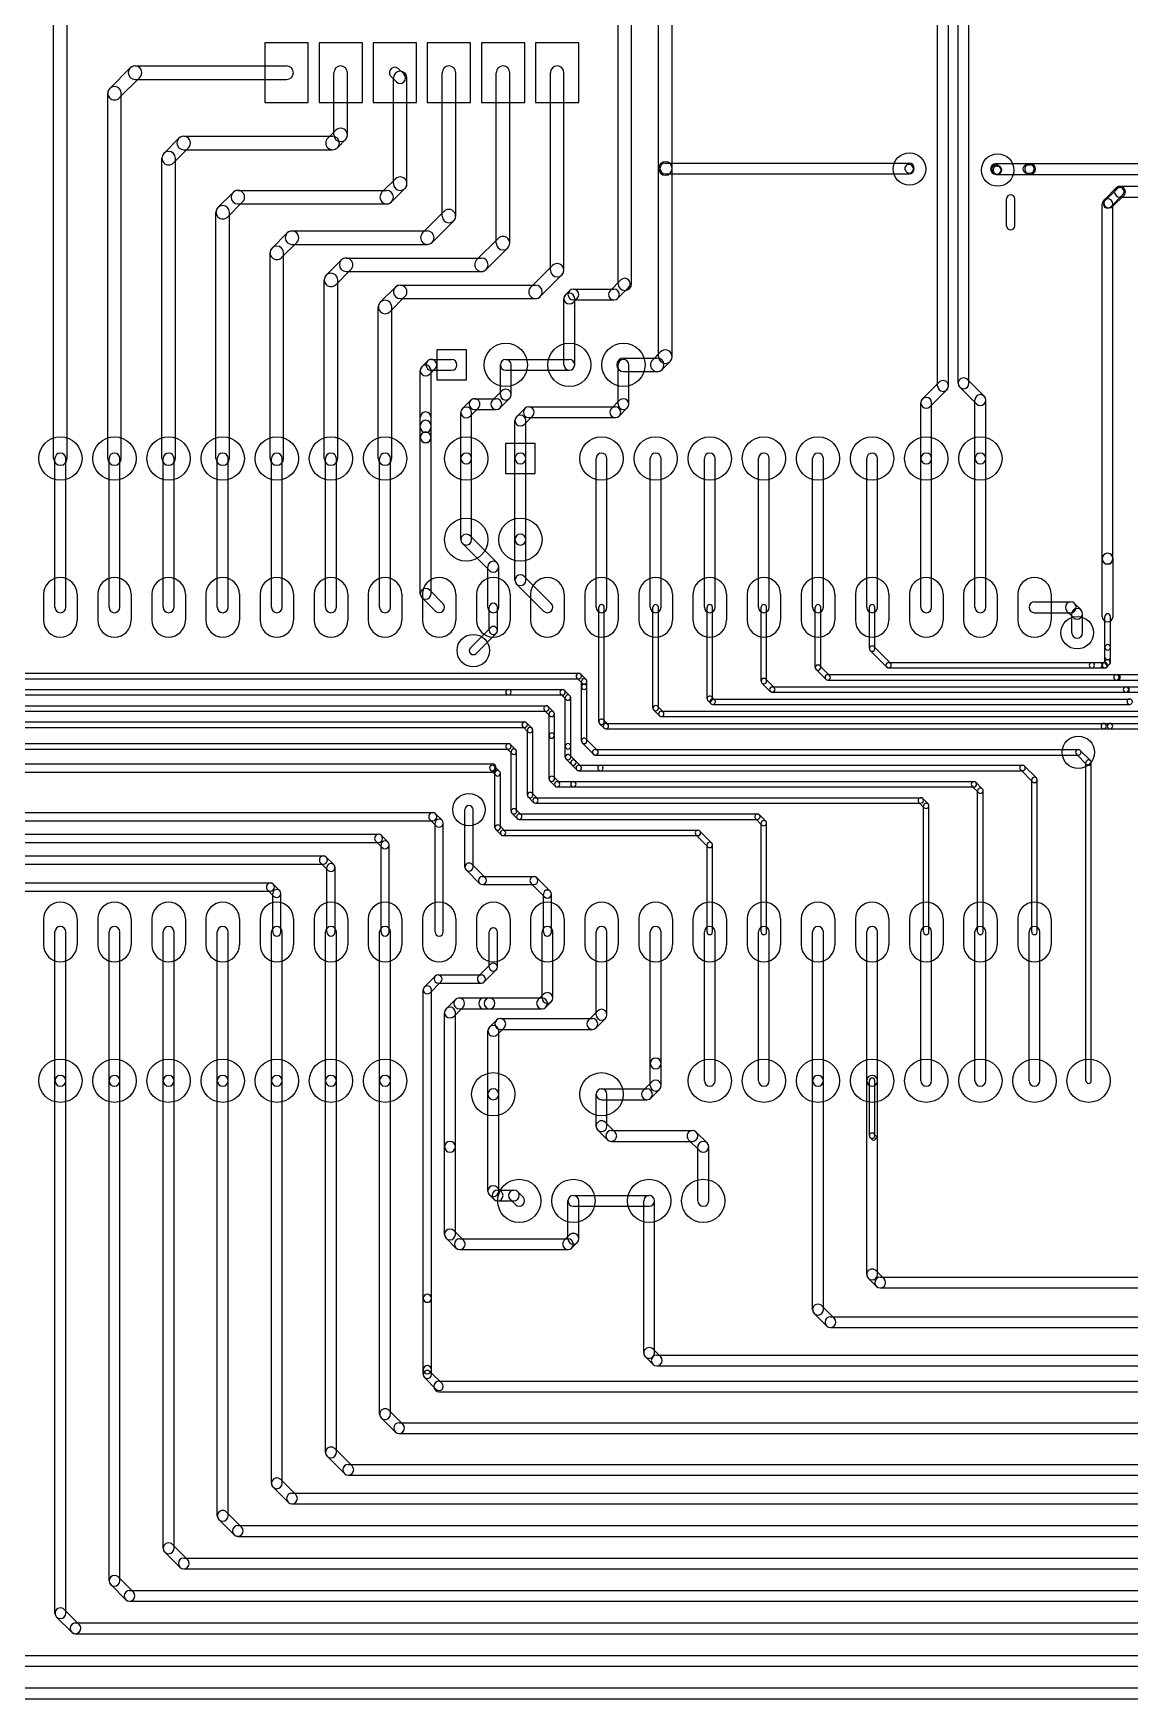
# Model space of a CAD drawing. Extents: x 6950 to 110575, y 15345 to 73470.
# Drawn here: x 58940 to 79200, y 17450 to 48228 of the extents above; entities that cross this region are included whole.
import ezdxf

# ---------------------------------------------------------------- set-up
doc = ezdxf.new("R2010")
doc.units = 0
doc.layers.add('BLACK', color=1, linetype='CONTINUOUS')

msp = doc.modelspace()

# ---------------------------------------------------------------- linework, layer by layer
at = {"layer": 'BLACK'}
for p, q in [((75650, 41710), (75650, 53630)), ((75850, 41710), (75850, 53630)), ((70495, 45730), (70495, 53400)), ((70745, 45730), (70745, 53400)), ((76030, 41760), (76030, 52950)), ((76230, 41760), (76230, 52950)), ((69745, 43600), (69745, 48750)), ((69995, 43600), (69995, 48750)), ((59315, 40370), (59315, 48530)), ((59565, 40370), (59565, 48530)), ((63220, 48050), (63220, 46950)), ((64020, 48050), (63220, 48050)), ((64020, 46950), (64020, 48050)), ((64220, 48050), (64220, 46950)), ((65020, 48050), (64220, 48050)), ((65020, 46950), (65020, 48050)), ((65220, 48050), (65220, 46950)), ((66020, 48050), (65220, 48050)), ((66020, 46950), (66020, 48050)), ((66220, 48050), (66220, 46950)), ((67020, 48050), (66220, 48050)), ((67020, 46950), (67020, 48050)), ((67220, 48050), (67220, 46950)), ((68020, 48050), (67220, 48050)), ((68020, 46950), (68020, 48050)), ((68220, 48050), (68220, 46950)), ((69020, 48050), (68220, 48050)), ((69020, 46950), (69020, 48050)), ((60352, 47209), (60731, 47588)), ((60529, 47032), (60908, 47411)), ((60820, 47625), (63620, 47625)), ((64495, 46350), (64495, 47500)), ((64745, 46350), (64745, 47500)), ((65649, 47330), (65550, 47429)), ((65595, 45450), (65595, 47400)), ((65790, 47471), (65691, 47570)), ((65845, 45450), (65845, 47400)), ((66495, 44850), (66495, 47500)), ((66745, 44850), (66745, 47500)), ((67495, 44350), (67495, 47500)), ((67745, 44350), (67745, 47500)), ((68495, 43850), (68495, 47500)), ((68745, 43850), (68745, 47500)), ((60315, 40370), (60315, 47120)), ((60565, 40370), (60565, 47120)), ((60820, 47375), (63620, 47375)), ((63220, 46950), (64020, 46950)), ((64220, 46950), (65020, 46950)), ((65220, 46950), (66020, 46950)), ((66220, 46950), (67020, 46950)), ((67220, 46950), (68020, 46950)), ((68220, 46950), (69020, 46950)), ((61352, 46009), (61631, 46288)), ((61720, 46325), (64470, 46325)), ((64382, 46288), (64532, 46438)), ((64558, 46112), (64708, 46262)), ((61315, 40370), (61315, 45920)), ((61529, 45832), (61808, 46111)), ((61565, 40370), (61565, 45920)), ((61720, 46075), (64470, 46075)), ((70495, 42250), (70495, 45730)), ((70620, 45830), (75120, 45830)), ((70620, 45630), (75120, 45630)), ((70745, 42250), (70745, 45730)), ((75077, 45667), (75067, 45677)), ((75183, 45773), (75173, 45783)), ((76677, 45667), (76697, 45647)), ((76730, 45820), (77360, 45820)), ((76730, 45620), (77360, 45620)), ((76750, 45775), (76760, 45775)), ((76750, 45625), (76760, 45625)), ((76783, 45773), (76803, 45753)), ((77300, 45795), (77360, 45795)), ((77300, 45645), (77360, 45645)), ((77360, 45820), (90230, 45820)), ((77360, 45620), (90230, 45620)), ((62352, 45009), (62631, 45288)), ((62720, 45325), (65470, 45325)), ((65382, 45289), (65631, 45538)), ((65559, 45112), (65808, 45361)), ((78737, 45123), (78967, 45353)), ((78750, 45171), (78949, 45370)), ((78843, 45017), (79073, 45247)), ((79020, 45400), (92570, 45400)), ((62529, 44832), (62808, 45111)), ((62720, 45075), (65470, 45075)), ((66132, 44539), (66531, 44938)), ((76925, 44670), (76925, 45170)), ((77075, 44670), (77075, 45170)), ((78690, 38520), (78690, 45070)), ((78890, 38520), (78890, 45070)), ((78891, 45030), (79090, 45229)), ((79020, 45200), (92570, 45200)), ((62315, 40370), (62315, 44920)), ((62565, 40370), (62565, 44920)), ((66309, 44362), (66708, 44761)), ((63352, 44259), (63631, 44538)), ((63529, 44082), (63808, 44361)), ((63720, 44575), (66220, 44575)), ((63720, 44325), (66220, 44325)), ((67531, 44438), (67132, 44039)), ((63315, 40370), (63315, 44170)), ((63565, 40370), (63565, 44170)), ((64631, 44038), (64352, 43759)), ((64720, 44075), (67220, 44075)), ((67708, 44261), (67309, 43862)), ((64808, 43861), (64529, 43582)), ((64720, 43825), (67220, 43825)), ((68132, 43539), (68531, 43938)), ((68309, 43362), (68708, 43761)), ((64315, 40370), (64315, 43670)), ((64565, 40370), (64565, 43670)), ((65352, 43259), (65631, 43538)), ((65720, 43575), (68220, 43575)), ((68849, 43471), (68774, 43396)), ((68920, 43500), (69670, 43500)), ((69799, 43670), (69600, 43471)), ((69940, 43529), (69741, 43330)), ((65315, 40370), (65315, 43170)), ((65529, 43082), (65808, 43361)), ((65565, 40370), (65565, 43170)), ((65720, 43325), (68220, 43325)), ((68745, 42101), (68745, 43325)), ((68990, 43330), (68915, 43255)), ((68920, 43300), (69670, 43300)), ((68945, 42101), (68945, 43325)), ((66119, 42066), (66224, 42171)), ((66295, 42200), (66669, 42200)), ((66395, 42375), (66395, 41825)), ((66945, 42375), (66395, 42375)), ((66945, 41825), (66945, 42375)), ((67670, 42200), (68844, 42200)), ((69845, 42225), (70469, 42225)), ((70382, 42188), (70532, 42338)), ((66090, 40951), (66090, 41995)), ((66260, 41925), (66365, 42030)), ((66290, 40951), (66290, 41995)), ((66295, 42000), (66669, 42000)), ((67570, 41550), (67570, 42100)), ((67670, 42000), (68844, 42000)), ((67770, 41550), (67770, 42100)), ((69745, 41376), (69745, 42100)), ((69845, 41975), (70469, 41975)), ((69945, 41376), (69945, 42100)), ((70558, 42012), (70708, 42162)), ((66395, 41825), (66945, 41825)), ((67424, 41447), (67598, 41621)), ((75369, 41471), (75679, 41781)), ((75511, 41329), (75821, 41639)), ((76369, 41379), (76059, 41689)), ((76511, 41521), (76201, 41831)), ((66869, 41292), (67023, 41446)), ((67011, 41150), (67165, 41304)), ((67095, 41475), (67495, 41475)), ((67095, 41275), (67495, 41275)), ((67566, 41305), (67740, 41479)), ((68023, 41296), (67869, 41142)), ((68095, 41325), (69695, 41325)), ((69774, 41446), (69624, 41296)), ((69916, 41304), (69766, 41154)), ((75340, 40370), (75340, 41400)), ((75540, 40370), (75540, 41400)), ((76340, 40370), (76340, 41450)), ((76540, 40370), (76540, 41450)), ((66090, 40950), (66090, 41130)), ((66090, 40760), (66090, 41130)), ((66090, 40951), (66090, 40975)), ((66090, 40761), (66090, 40975)), ((66290, 40950), (66290, 41130)), ((66290, 40760), (66290, 41130)), ((66290, 40951), (66290, 40975)), ((66290, 40761), (66290, 40975)), ((66840, 40370), (66840, 41220)), ((67040, 40370), (67040, 41220)), ((67840, 40370), (67840, 41070)), ((68165, 41154), (68011, 41000)), ((68040, 40370), (68040, 41070)), ((68095, 41125), (69695, 41125)), ((66090, 37870), (66090, 40760)), ((66290, 37870), (66290, 40760)), ((68215, 40645), (67665, 40645)), ((67665, 40645), (67665, 40095)), ((68215, 40095), (68215, 40645)), ((59340, 37620), (59340, 40370)), ((59540, 37620), (59540, 40370)), ((60340, 37620), (60340, 40370)), ((60540, 37620), (60540, 40370)), ((61340, 37620), (61340, 40370)), ((61540, 37620), (61540, 40370)), ((62340, 37620), (62340, 40370)), ((62540, 37620), (62540, 40370)), ((63340, 37620), (63340, 40370)), ((63540, 37620), (63540, 40370)), ((64340, 37620), (64340, 40370)), ((64540, 37620), (64540, 40370)), ((65340, 37620), (65340, 40370)), ((65540, 37620), (65540, 40370)), ((66840, 38870), (66840, 40370)), ((67040, 38870), (67040, 40370)), ((67840, 38870), (67840, 40370)), ((68040, 38870), (68040, 40370)), ((69340, 37620), (69340, 40370)), ((69540, 37620), (69540, 40370)), ((70340, 37620), (70340, 40370)), ((70540, 37620), (70540, 40370)), ((71340, 37620), (71340, 40370)), ((71540, 37620), (71540, 40370)), ((72340, 37620), (72340, 40370)), ((72540, 37620), (72540, 40370)), ((73340, 37620), (73340, 40370)), ((73540, 37620), (73540, 40370)), ((74340, 37620), (74340, 40370)), ((74540, 37620), (74540, 40370)), ((75340, 37620), (75340, 40370)), ((75540, 37620), (75540, 40370)), ((76340, 37620), (76340, 40370)), ((76540, 37620), (76540, 40370)), ((67665, 40095), (68215, 40095)), ((67369, 38300), (66870, 38799)), ((67510, 38441), (67011, 38940)), ((67840, 38120), (67840, 38870)), ((68040, 38120), (68040, 38870)), ((78692, 37450), (78692, 38518)), ((78862, 38589), (78861, 38590)), ((78892, 37450), (78892, 38518)), ((67340, 37620), (67340, 38370)), ((67540, 37620), (67540, 38370)), ((68011, 38190), (68510, 37691)), ((78721, 38448), (78720, 38449)), ((59130, 37860), (59130, 37380)), ((59750, 37860), (59750, 37380)), ((60130, 37860), (60130, 37380)), ((60750, 37860), (60750, 37380)), ((61130, 37860), (61130, 37380)), ((61750, 37860), (61750, 37380)), ((62130, 37860), (62130, 37380)), ((62750, 37860), (62750, 37380)), ((63130, 37860), (63130, 37380)), ((63750, 37860), (63750, 37380)), ((64130, 37860), (64130, 37380)), ((64750, 37860), (64750, 37380)), ((65130, 37860), (65130, 37380)), ((65750, 37860), (65750, 37380)), ((66130, 37860), (66130, 37380)), ((66261, 37940), (66510, 37691)), ((66750, 37860), (66750, 37380)), ((67130, 37860), (67130, 37380)), ((67750, 37860), (67750, 37380)), ((67870, 38049), (68369, 37550)), ((68130, 37860), (68130, 37380)), ((68750, 37860), (68750, 37380)), ((69130, 37860), (69130, 37380)), ((69750, 37860), (69750, 37380)), ((70130, 37860), (70130, 37380)), ((70750, 37860), (70750, 37380)), ((71130, 37860), (71130, 37380)), ((71750, 37860), (71750, 37380)), ((72130, 37860), (72130, 37380)), ((72750, 37860), (72750, 37380)), ((73130, 37860), (73130, 37380)), ((73750, 37860), (73750, 37380)), ((74130, 37860), (74130, 37380)), ((74750, 37860), (74750, 37380)), ((75130, 37860), (75130, 37380)), ((75750, 37860), (75750, 37380)), ((76130, 37860), (76130, 37380)), ((76750, 37860), (76750, 37380)), ((77130, 37860), (77130, 37380)), ((77750, 37860), (77750, 37380)), ((66120, 37799), (66369, 37550)), ((67365, 37190), (67365, 37620)), ((67515, 37190), (67515, 37620)), ((69390, 35506), (69390, 37620)), ((69490, 35506), (69490, 37620)), ((70390, 35756), (70390, 37620)), ((70490, 35756), (70490, 37620)), ((71390, 35930), (71390, 37620)), ((71490, 35930), (71490, 37620)), ((72390, 36256), (72390, 37620)), ((72490, 36256), (72490, 37620)), ((73390, 36506), (73390, 37620)), ((73490, 36506), (73490, 37620)), ((74390, 36856), (74390, 37620)), ((74490, 36856), (74490, 37620)), ((77440, 37720), (78110, 37720)), ((78040, 37549), (78159, 37430)), ((78181, 37690), (78300, 37571)), ((67017, 36873), (67387, 37243)), ((77440, 37520), (78110, 37520)), ((78130, 37150), (78130, 37500)), ((78330, 37150), (78330, 37500)), ((78742, 36880), (78742, 37450)), ((78842, 36880), (78842, 37450)), ((67123, 36767), (67493, 37137)), ((74405, 36820), (74709, 36516)), ((74475, 36890), (74779, 36586)), ((78756, 36637), (78705, 36586)), ((78742, 36602), (78742, 36880)), ((78742, 36700), (78742, 36880)), ((78842, 36602), (78842, 36880)), ((78842, 36700), (78842, 36880)), ((55825, 36400), (69019, 36400)), ((69056, 36385), (69155, 36286)), ((69155, 36286), (69056, 36385)), ((73584, 36290), (73405, 36469)), ((73655, 36361), (73476, 36540)), ((73620, 36375), (78954, 36375)), ((74745, 36600), (78499, 36600)), ((74745, 36500), (78499, 36500)), ((78500, 36600), (78740, 36600)), ((78500, 36600), (78642, 36600)), ((78500, 36500), (78740, 36500)), ((78500, 36500), (78642, 36500)), ((78827, 36566), (78776, 36515)), ((78954, 36375), (79670, 36375)), ((78954, 36375), (78976, 36375)), ((54220, 36100), (67720, 36100)), ((55825, 36300), (69019, 36300)), ((67720, 36100), (68720, 36100)), ((68784, 35915), (68685, 36014)), ((68855, 35986), (68756, 36085)), ((68985, 36314), (69084, 36215)), ((69084, 36215), (68985, 36314)), ((69070, 36150), (69070, 36250)), ((69070, 35150), (69070, 36150)), ((69170, 36150), (69170, 36250)), ((69170, 35150), (69170, 36150)), ((72405, 36220), (72559, 36066)), ((72475, 36290), (72629, 36136)), ((72595, 36150), (79131, 36150)), ((72595, 36050), (79131, 36050)), ((73620, 36275), (78954, 36275)), ((78954, 36275), (79670, 36275)), ((78954, 36275), (78976, 36275)), ((79131, 36150), (80615, 36150)), ((79131, 36150), (79145, 36150)), ((79131, 36050), (80615, 36050)), ((79131, 36050), (79145, 36050)), ((54020, 35800), (68420, 35800)), ((54220, 36000), (67720, 36000)), ((67720, 36000), (68720, 36000)), ((68484, 35615), (68385, 35714)), ((68555, 35686), (68456, 35785)), ((68770, 35050), (68770, 35950)), ((68870, 35050), (68870, 35950)), ((70404, 35720), (70509, 35615)), ((70475, 35791), (70580, 35686)), ((71459, 35841), (71405, 35895)), ((71529, 35911), (71475, 35965)), ((71495, 35925), (79199, 35925)), ((71495, 35825), (79199, 35825)), ((53235, 35500), (68019, 35500)), ((53235, 35400), (68019, 35400)), ((54020, 35700), (68420, 35700)), ((67985, 35414), (68084, 35315)), ((68056, 35485), (68155, 35386)), ((68470, 35250), (68470, 35650)), ((68570, 35250), (68570, 35650)), ((69484, 35390), (69405, 35469)), ((69555, 35461), (69476, 35540)), ((69520, 35475), (78720, 35475)), ((70545, 35700), (79643, 35700)), ((70545, 35600), (79643, 35600)), ((78720, 35475), (78836, 35475)), ((78836, 35475), (82982, 35475)), ((53070, 35100), (67720, 35100)), ((68070, 34150), (68070, 35350)), ((68170, 34150), (68170, 35350)), ((68470, 34450), (68470, 35250)), ((68570, 34450), (68570, 35250)), ((69294, 34905), (69085, 35114)), ((69365, 34976), (69156, 35185)), ((69520, 35375), (78720, 35375)), ((78720, 35375), (78836, 35375)), ((78836, 35375), (82982, 35375)), ((53070, 35000), (67720, 35000)), ((67784, 34915), (67685, 35014)), ((67855, 34986), (67756, 35085)), ((67770, 33850), (67770, 34950)), ((67870, 33850), (67870, 34950)), ((68770, 34850), (68770, 35050)), ((68984, 34615), (68785, 34814)), ((68785, 34814), (68884, 34715)), ((69055, 34686), (68856, 34885)), ((68856, 34885), (68955, 34786)), ((68870, 34850), (68870, 35050)), ((68956, 34785), (69055, 34686)), ((69320, 34990), (69330, 34990)), ((69320, 34990), (78250, 34990)), ((69320, 34890), (69330, 34890)), ((69320, 34890), (78250, 34890)), ((78215, 34904), (78404, 34715)), ((78286, 34975), (78475, 34786)), ((53090, 34725), (67420, 34725)), ((53090, 34575), (67420, 34575)), ((67387, 34614), (67484, 34517)), ((67420, 34700), (67422, 34700)), ((67420, 34600), (67422, 34600)), ((67458, 34685), (67555, 34588)), ((67470, 33550), (67470, 34552)), ((67570, 33550), (67570, 34552)), ((68556, 34485), (68655, 34386)), ((68885, 34714), (68984, 34615)), ((69020, 34700), (69420, 34700)), ((69020, 34600), (69420, 34600)), ((69420, 34700), (77220, 34700)), ((69420, 34600), (77220, 34600)), ((77404, 34395), (77185, 34614)), ((77475, 34466), (77256, 34685)), ((78390, 28870), (78390, 34750)), ((78490, 28870), (78490, 34750)), ((68156, 34185), (68255, 34086)), ((68485, 34414), (68584, 34315)), ((68620, 34400), (68920, 34400)), ((68620, 34300), (68920, 34300)), ((68920, 34400), (76320, 34400)), ((68920, 34300), (76320, 34300)), ((76285, 34314), (76404, 34195)), ((76356, 34385), (76475, 34266)), ((76390, 31620), (76390, 34230)), ((76490, 31620), (76490, 34230)), ((77390, 31620), (77390, 34430)), ((77490, 31620), (77490, 34430)), ((66915, 32820), (66915, 33880)), ((67065, 32820), (67065, 33880)), ((67955, 33786), (67856, 33885)), ((68085, 34114), (68184, 34015)), ((68220, 34100), (75340, 34100)), ((68220, 34000), (75340, 34000)), ((75404, 33915), (75305, 34014)), ((75475, 33986), (75376, 34085)), ((75390, 31620), (75390, 33950)), ((75490, 31620), (75490, 33950)), ((49460, 33825), (66320, 33825)), ((49460, 33675), (66320, 33675)), ((66386, 33578), (66268, 33696)), ((66365, 31620), (66365, 33630)), ((66492, 33684), (66374, 33802)), ((66515, 31620), (66515, 33630)), ((67556, 33585), (67655, 33486)), ((67884, 33715), (67785, 33814)), ((67920, 33800), (72320, 33800)), ((67920, 33700), (72320, 33700)), ((72404, 33595), (72285, 33714)), ((72475, 33666), (72356, 33785)), ((72390, 31620), (72390, 33630)), ((72490, 31620), (72490, 33630)), ((39720, 33425), (65320, 33425)), ((39720, 33275), (65320, 33275)), ((65386, 33178), (65268, 33296)), ((65492, 33284), (65374, 33402)), ((67485, 33514), (67584, 33415)), ((67620, 33500), (71220, 33500)), ((67620, 33400), (71220, 33400)), ((71185, 33414), (71404, 33195)), ((71256, 33485), (71475, 33266)), ((40300, 33025), (64300, 33025)), ((64492, 32864), (64354, 33002)), ((65365, 31620), (65365, 33230)), ((65515, 31620), (65515, 33230)), ((71390, 31620), (71390, 33230)), ((71490, 31620), (71490, 33230)), ((40300, 32875), (64300, 32875)), ((64386, 32758), (64248, 32896)), ((64365, 31620), (64365, 32810)), ((64515, 31620), (64515, 32810)), ((67186, 32518), (66938, 32766)), ((67292, 32624), (67044, 32872)), ((67240, 32645), (68190, 32645)), ((40920, 32525), (63320, 32525)), ((40920, 32375), (63320, 32375)), ((63386, 32278), (63268, 32396)), ((63365, 31620), (63365, 32330)), ((63492, 32384), (63374, 32502)), ((63515, 31620), (63515, 32330)), ((67240, 32495), (68190, 32495)), ((68386, 32268), (68138, 32516)), ((68492, 32374), (68244, 32622)), ((68365, 31620), (68365, 32320)), ((68515, 31620), (68515, 32320)), ((59130, 31860), (59130, 31380)), ((59750, 31860), (59750, 31380)), ((60130, 31860), (60130, 31380)), ((60750, 31860), (60750, 31380)), ((61130, 31860), (61130, 31380)), ((61750, 31860), (61750, 31380)), ((62130, 31860), (62130, 31380)), ((62750, 31860), (62750, 31380)), ((63130, 31860), (63130, 31380)), ((63750, 31860), (63750, 31380)), ((64130, 31860), (64130, 31380)), ((64750, 31860), (64750, 31380)), ((65130, 31860), (65130, 31380)), ((65750, 31860), (65750, 31380)), ((66130, 31860), (66130, 31380)), ((66750, 31860), (66750, 31380)), ((67130, 31860), (67130, 31380)), ((67750, 31860), (67750, 31380)), ((68130, 31860), (68130, 31380)), ((68750, 31860), (68750, 31380)), ((69130, 31860), (69130, 31380)), ((69750, 31860), (69750, 31380)), ((70130, 31860), (70130, 31380)), ((70750, 31860), (70750, 31380)), ((71130, 31860), (71130, 31380)), ((71750, 31860), (71750, 31380)), ((72130, 31860), (72130, 31380)), ((72750, 31860), (72750, 31380)), ((73130, 31860), (73130, 31380)), ((73750, 31860), (73750, 31380)), ((74130, 31860), (74130, 31380)), ((74750, 31860), (74750, 31380)), ((75130, 31860), (75130, 31380)), ((75750, 31860), (75750, 31380)), ((76130, 31860), (76130, 31380)), ((76750, 31860), (76750, 31380)), ((77130, 31860), (77130, 31380)), ((77750, 31860), (77750, 31380)), ((59340, 28870), (59340, 31620)), ((59540, 28870), (59540, 31620)), ((60340, 28870), (60340, 31620)), ((60540, 28870), (60540, 31620)), ((61340, 28870), (61340, 31620)), ((61540, 28870), (61540, 31620)), ((62340, 28870), (62340, 31620)), ((62540, 28870), (62540, 31620)), ((63340, 28870), (63340, 31620)), ((63540, 28870), (63540, 31620)), ((64340, 28870), (64340, 31620)), ((64540, 28870), (64540, 31620)), ((65340, 28870), (65340, 31620)), ((65540, 28870), (65540, 31620)), ((67365, 30970), (67365, 31620)), ((67515, 30970), (67515, 31620)), ((68340, 30400), (68340, 31620)), ((68540, 30400), (68540, 31620)), ((69340, 30090), (69340, 31620)), ((69540, 30090), (69540, 31620)), ((70340, 29190), (70340, 31620)), ((70540, 29190), (70540, 31620)), ((71340, 28870), (71340, 31620)), ((71540, 28870), (71540, 31620)), ((72340, 28870), (72340, 31620)), ((72540, 28870), (72540, 31620)), ((73340, 28870), (73340, 31620)), ((73540, 28870), (73540, 31620)), ((74340, 28870), (74340, 31620)), ((74540, 28870), (74540, 31620)), ((75340, 28870), (75340, 31620)), ((75540, 28870), (75540, 31620)), ((76340, 28870), (76340, 31620)), ((76540, 28870), (76540, 31620)), ((77340, 28870), (77340, 31620)), ((77540, 28870), (77540, 31620)), ((66367, 30803), (66167, 30603)), ((66420, 30825), (67220, 30825)), ((67387, 31023), (67167, 30803)), ((67493, 30917), (67273, 30697)), ((66145, 24850), (66145, 30550)), ((66473, 30697), (66273, 30497)), ((66295, 24850), (66295, 30550)), ((66420, 30675), (67220, 30675)), ((68369, 30470), (68270, 30371)), ((66739, 30371), (66569, 30201)), ((66881, 30229), (66711, 30059)), ((66810, 30400), (67370, 30400)), ((66810, 30200), (67370, 30200)), ((67270, 30400), (67370, 30400)), ((67270, 30200), (67370, 30200)), ((67370, 30400), (68340, 30400)), ((67370, 30200), (68340, 30200)), ((68510, 30329), (68411, 30230)), ((66540, 27650), (66540, 30130)), ((66740, 27650), (66740, 30130)), ((67499, 29990), (67370, 29861)), ((67570, 30020), (69270, 30020)), ((69369, 30161), (69199, 29991)), ((69511, 30019), (69341, 29849)), ((67340, 28620), (67340, 29790)), ((67640, 29849), (67511, 29720)), ((67540, 28620), (67540, 29790)), ((67570, 29820), (69270, 29820)), ((70340, 28780), (70340, 29190)), ((70540, 28780), (70540, 29190)), ((59340, 19030), (59340, 28870)), ((59540, 19030), (59540, 28870)), ((60340, 19630), (60340, 28870)), ((60540, 19630), (60540, 28870)), ((61340, 20230), (61340, 28870)), ((61540, 20230), (61540, 28870)), ((62340, 20830), (62340, 28870)), ((62540, 20830), (62540, 28870)), ((63340, 21430), (63340, 28870)), ((63540, 21430), (63540, 28870)), ((64340, 22000), (64340, 28870)), ((64540, 22000), (64540, 28870)), ((65340, 22710), (65340, 28870)), ((65540, 22710), (65540, 28870)), ((69440, 28720), (70280, 28720)), ((70369, 28851), (70209, 28691)), ((70511, 28709), (70351, 28549)), ((73340, 24640), (73340, 28870)), ((73540, 24640), (73540, 28870)), ((74340, 25290), (74340, 28870)), ((74390, 27856), (74390, 28870)), ((74490, 27856), (74490, 28870)), ((74540, 25290), (74540, 28870)), ((67340, 26830), (67340, 28620)), ((67540, 26830), (67540, 28620)), ((69340, 28030), (69340, 28620)), ((69440, 28520), (70280, 28520)), ((69540, 28030), (69540, 28620)), ((69691, 27921), (69511, 28101)), ((69549, 27779), (69369, 27959)), ((69620, 27950), (71120, 27950)), ((69620, 27750), (71120, 27750)), ((71249, 27580), (71050, 27779)), ((71390, 27721), (71191, 27920)), ((74434, 27790), (74405, 27819)), ((74505, 27861), (74476, 27890)), ((66540, 26030), (66540, 27650)), ((66740, 26030), (66740, 27650)), ((71220, 26650), (71220, 27650)), ((71420, 26650), (71420, 27650)), ((67511, 26900), (67590, 26821)), ((67520, 26850), (67820, 26850)), ((67891, 26820), (67990, 26721)), ((67370, 26759), (67449, 26680)), ((67520, 26650), (67820, 26650)), ((67750, 26679), (67849, 26580)), ((68820, 25950), (68820, 26650)), ((68920, 26750), (70320, 26750)), ((68920, 26550), (70320, 26550)), ((69020, 25950), (69020, 26650)), ((70220, 23840), (70220, 26650)), ((70420, 23840), (70420, 26650)), ((66569, 25959), (66749, 25779)), ((66711, 26101), (66891, 25921)), ((66820, 25950), (68820, 25950)), ((68750, 25921), (68849, 26020)), ((68891, 25780), (68990, 25879)), ((66820, 25750), (68820, 25750)), ((74661, 25211), (74511, 25361)), ((74590, 25240), (83710, 25240)), ((74519, 25069), (74369, 25219)), ((74590, 25040), (83710, 25040)), ((66145, 23530), (66145, 24850)), ((66295, 23530), (66295, 24850)), ((73740, 24481), (73511, 24710)), ((73599, 24340), (73370, 24569)), ((73670, 24510), (84530, 24510)), ((73670, 24310), (84530, 24310)), ((70389, 23630), (70250, 23769)), ((70530, 23771), (70391, 23910)), ((70460, 23800), (104110, 23800)), ((66145, 23440), (66145, 23530)), ((66493, 23273), (66273, 23493)), ((66295, 23440), (66295, 23530)), ((70460, 23600), (104110, 23600)), ((66387, 23167), (66167, 23387)), ((66440, 23320), (98980, 23320)), ((66440, 23120), (98980, 23120)), ((65770, 22521), (65511, 22780)), ((65629, 22380), (65370, 22639)), ((65700, 22550), (90780, 22550)), ((65700, 22350), (90780, 22350)), ((64689, 21609), (64369, 21929)), ((64831, 21751), (64511, 22071)), ((64760, 21780), (91620, 21780)), ((64760, 21580), (91620, 21580)), ((63649, 21080), (63370, 21359)), ((63790, 21221), (63511, 21500)), ((63720, 21250), (92520, 21250)), ((63720, 21050), (92520, 21050)), ((62649, 20480), (62370, 20759)), ((62790, 20621), (62511, 20900)), ((62720, 20650), (93520, 20650)), ((62720, 20450), (93520, 20450)), ((61649, 19880), (61370, 20159)), ((61790, 20021), (61511, 20300)), ((61720, 20050), (94520, 20050)), ((60511, 19700), (60790, 19421)), ((61720, 19850), (94520, 19850)), ((60370, 19559), (60649, 19280)), ((60720, 19450), (95520, 19450)), ((59790, 18821), (59511, 19100)), ((60720, 19250), (95520, 19250)), ((59649, 18680), (59370, 18959)), ((59720, 18850), (96320, 18850)), ((59720, 18650), (96320, 18650)), ((58520, 18250), (97120, 18250)), ((58520, 18050), (97120, 18050)), ((47520, 17650), (105734, 17650)), ((47520, 17450), (105734, 17450))]:
    msp.add_line(p, q, dxfattribs=at)
for centre, radius in [((75130, 45720), 300), ((76760, 45700), 300), ((67670, 42100), 400), ((68845, 42100), 400), ((69845, 42100), 400), ((59440, 40370), 400), ((60440, 40370), 400), ((61440, 40370), 400), ((62440, 40370), 400), ((63440, 40370), 400), ((64440, 40370), 400), ((65440, 40370), 400), ((66940, 40370), 400), ((69440, 40370), 400), ((70440, 40370), 400), ((71440, 40370), 400), ((72440, 40370), 400), ((73440, 40370), 400), ((74440, 40370), 400), ((75440, 40370), 400), ((76440, 40370), 400), ((66940, 38870), 400), ((67940, 38870), 400), ((78230, 37150), 300), ((67070, 36820), 300), ((78250, 34940), 300), ((66990, 33880), 300), ((59440, 28870), 400), ((60440, 28870), 400), ((61440, 28870), 400), ((62440, 28870), 400), ((63440, 28870), 400), ((64440, 28870), 400), ((65440, 28870), 400), ((71440, 28870), 400), ((72440, 28870), 400), ((73440, 28870), 400), ((74440, 28870), 400), ((75440, 28870), 400), ((76440, 28870), 400), ((77440, 28870), 400), ((78440, 28870), 400), ((67440, 28620), 400), ((69440, 28620), 400), ((67920, 26650), 400), ((68920, 26650), 400), ((70320, 26650), 400), ((71320, 26650), 400)]:
    msp.add_circle(centre, radius, dxfattribs=at)
for centre, radius, start, end in [((60820, 47500), 125, 90, 270), ((60820, 47500), 125, 315, 495), ((63620, 47500), 125, 270, 450), ((64620, 47500), 125, 360, 540), ((65621, 47499), 100, 405, 585), ((65720, 47400), 125, 360, 540), ((65719, 47401), 100, 225, 405), ((66620, 47500), 125, 360, 540), ((67620, 47500), 125, 360, 540), ((68620, 47500), 125, 360, 540), ((60440, 47120), 125, 360, 540), ((60440, 47120), 125, 135, 315), ((64620, 46350), 125, 315, 495), ((61720, 46200), 125, 90, 270), ((61719, 46199), 125, 315, 495), ((64470, 46200), 125, 135, 315), ((64470, 46200), 125, 270, 450), ((64620, 46350), 125, 180, 360), ((61440, 45920), 125, 360, 540), ((61441, 45921), 125, 135, 315), ((65719, 45449), 125, 315, 495), ((70620, 45730), 125, 360, 540), ((70620, 45730), 125, 180, 360), ((70620, 45730), 100, 90, 270), ((75120, 45730), 75, 405, 585), ((75130, 45720), 75, 225, 405), ((75120, 45730), 100, 270, 450), ((76730, 45720), 100, 90, 270), ((76730, 45720), 75, 45, 225), ((76750, 45700), 75, 90, 270), ((76750, 45700), 75, 225, 405), ((76760, 45700), 75, 270, 450), ((77300, 45720), 75, 90, 270), ((77360, 45720), 100, 90, 270), ((77360, 45720), 100, 270, 450), ((77360, 45720), 75, 270, 450), ((62720, 45200), 125, 90, 270), ((62719, 45199), 125, 315, 495), ((65471, 45201), 125, 135, 315), ((65470, 45200), 125, 270, 450), ((65720, 45450), 125, 180, 360), ((77000, 45170), 75, 360, 540), ((79020, 45300), 100, 90, 270), ((79020, 45300), 100, 315, 495), ((79020, 45300), 75, 315, 495), ((62440, 44920), 125, 360, 540), ((62441, 44921), 125, 135, 315), ((66619, 44849), 125, 315, 495), ((78790, 45070), 100, 360, 540), ((78790, 45070), 75, 135, 315), ((78820, 45100), 100, 135, 315), ((66620, 44850), 125, 180, 360), ((77000, 44670), 75, 180, 360), ((63720, 44450), 125, 90, 270), ((63719, 44449), 125, 315, 495), ((66221, 44451), 125, 135, 315), ((66220, 44450), 125, 270, 450), ((67620, 44350), 125, 180, 360), ((67619, 44349), 125, -45, 135), ((63440, 44170), 125, 360, 540), ((63441, 44171), 125, 135, 315), ((64720, 43950), 125, 90, 270), ((64719, 43949), 125, -45, 135), ((67221, 43951), 125, 135, 315), ((67220, 43950), 125, 270, 450), ((64440, 43670), 125, 360, 540), ((64441, 43671), 125, 135, 315), ((68620, 43850), 125, 180, 360), ((68619, 43849), 125, 315, 495), ((65720, 43450), 125, 90, 270), ((65719, 43449), 125, 315, 495), ((68221, 43451), 125, 135, 315), ((68220, 43450), 125, 270, 450), ((68845, 43325), 100, 360, 540), ((68845, 43326), 100, 135, 315), ((68920, 43400), 100, 90, 270), ((68919, 43400), 100, -45, 135), ((69670, 43400), 100, 135, 315), ((69670, 43400), 100, 270, 450), ((69870, 43600), 125, 180, 360), ((69870, 43600), 100, -45, 135), ((65440, 43170), 125, 360, 540), ((65441, 43171), 125, 135, 315), ((66295, 42100), 100, 90, 270), ((66294, 42100), 100, 315, 495), ((66669, 42100), 100, 270, 450), ((67670, 42100), 100, 90, 270), ((67670, 42100), 100, 360, 540), ((68844, 42100), 100, 270, 450), ((69845, 42100), 125, 90, 270), ((69845, 42100), 100, 360, 540), ((70470, 42100), 125, 135, 315), ((70469, 42100), 125, 270, 450), ((70620, 42250), 125, 180, 360), ((70620, 42250), 125, 315, 495), ((66190, 41995), 100, 360, 540), ((66190, 41996), 100, 135, 315), ((68845, 42101), 100, 180, 360), ((76130, 41760), 100, 405, 585), ((67670, 41550), 100, 180, 360), ((67669, 41550), 100, 315, 495), ((75750, 41710), 100, 180, 360), ((75750, 41710), 100, 315, 495), ((76130, 41760), 100, 180, 360), ((76440, 41450), 100, 360, 540), ((66940, 41220), 100, 360, 540), ((66940, 41221), 100, 135, 315), ((67095, 41375), 100, 90, 270), ((67094, 41375), 100, 315, 495), ((67495, 41376), 100, 135, 315), ((67495, 41375), 100, 270, 450), ((68095, 41225), 100, 90, 270), ((68094, 41225), 100, -45, 135), ((69695, 41225), 100, 135, 315), ((69695, 41225), 100, 270, 450), ((69845, 41376), 100, 180, 360), ((69845, 41375), 100, -45, 135), ((75440, 41400), 100, 360, 540), ((75440, 41400), 100, 135, 315), ((76440, 41450), 100, 225, 405), ((66190, 41130), 100, 360, 540), ((66190, 41130), 100, 360, 540), ((66190, 40975), 100, 360, 540), ((66190, 40975), 100, 360, 540), ((66190, 40951), 100, 180, 360), ((66190, 40951), 100, 180, 360), ((66190, 40950), 100, 180, 360), ((67940, 41070), 100, 360, 540), ((67940, 41071), 100, 135, 315), ((66190, 40760), 100, 360, 540), ((66190, 40761), 100, 180, 360), ((66190, 40760), 100, 180, 360), ((59440, 40370), 125, 180, 360), ((59440, 40370), 100, 360, 540), ((60440, 40370), 125, 180, 360), ((60440, 40370), 100, 360, 540), ((61440, 40370), 125, 180, 360), ((61440, 40370), 100, 360, 540), ((62440, 40370), 125, 180, 360), ((62440, 40370), 100, 360, 540), ((63440, 40370), 125, 180, 360), ((63440, 40370), 100, 360, 540), ((64440, 40370), 125, 180, 360), ((64440, 40370), 100, 360, 540), ((65440, 40370), 125, 180, 360), ((65440, 40370), 100, 360, 540), ((66940, 40370), 100, 360, 540), ((66940, 40370), 100, 180, 360), ((67940, 40370), 100, 360, 540), ((67940, 40370), 100, 180, 360), ((69440, 40370), 100, 360, 540), ((70440, 40370), 100, 360, 540), ((71440, 40370), 100, 360, 540), ((72440, 40370), 100, 360, 540), ((73440, 40370), 100, 360, 540), ((74440, 40370), 100, 360, 540), ((75440, 40370), 100, 360, 540), ((75440, 40370), 100, 180, 360), ((76440, 40370), 100, 360, 540), ((76440, 40370), 100, 180, 360), ((66940, 38870), 100, 405, 585), ((66940, 38870), 100, 180, 360), ((67940, 38870), 100, 360, 540), ((67940, 38870), 100, 180, 360), ((78790, 38520), 100, 405, 585), ((78790, 38520), 100, 180, 360), ((78792, 38518), 100, 360, 540), ((78792, 38518), 100, 225, 405), ((59440, 37860), 310, 0, 180), ((60440, 37860), 310, 0, 180), ((61440, 37860), 310, 0, 180), ((62440, 37860), 310, 0, 180), ((63440, 37860), 310, 0, 180), ((64440, 37860), 310, 0, 180), ((65440, 37860), 310, 0, 180), ((66440, 37860), 310, 0, 180), ((67440, 37860), 310, 0, 180), ((67440, 38370), 100, 360, 540), ((67440, 38370), 100, 225, 405), ((67940, 38120), 100, 45, 225), ((68440, 37860), 310, 0, 180), ((69440, 37860), 310, 0, 180), ((70440, 37860), 310, 0, 180), ((71440, 37860), 310, 0, 180), ((72440, 37860), 310, 0, 180), ((73440, 37860), 310, 0, 180), ((74440, 37860), 310, 0, 180), ((75440, 37860), 310, 0, 180), ((76440, 37860), 310, 0, 180), ((77440, 37860), 310, 0, 180), ((66190, 37870), 100, 180, 360), ((66191, 37869), 100, 45, 225), ((67940, 38120), 100, 180, 360), ((59440, 37620), 100, 180, 360), ((60440, 37620), 100, 180, 360), ((61440, 37620), 100, 180, 360), ((62440, 37620), 100, 180, 360), ((63440, 37620), 100, 180, 360), ((64440, 37620), 100, 180, 360), ((65440, 37620), 100, 180, 360), ((66439, 37621), 100, 225, 405), ((67440, 37620), 100, 180, 360), ((67440, 37620), 75, 360, 540), ((68440, 37620), 100, 225, 405), ((69440, 37620), 100, 180, 360), ((69440, 37620), 50, 360, 540), ((70440, 37620), 100, 180, 360), ((70440, 37620), 50, 360, 540), ((71440, 37620), 100, 180, 360), ((71440, 37620), 50, 360, 540), ((72440, 37620), 100, 180, 360), ((72440, 37620), 50, 360, 540), ((73440, 37620), 100, 180, 360), ((73440, 37620), 50, 360, 540), ((74440, 37620), 100, 180, 360), ((74440, 37620), 50, 360, 540), ((75440, 37620), 100, 180, 360), ((76440, 37620), 100, 180, 360), ((77440, 37620), 100, 90, 270), ((78111, 37619), 100, 45, 225), ((78110, 37620), 100, 270, 450), ((78230, 37500), 100, 360, 540), ((78229, 37501), 100, 225, 405), ((59440, 37380), 310, 180, 360), ((60440, 37380), 310, 180, 360), ((61440, 37380), 310, 180, 360), ((62440, 37380), 310, 180, 360), ((63440, 37380), 310, 180, 360), ((64440, 37380), 310, 180, 360), ((65440, 37380), 310, 180, 360), ((66440, 37380), 310, 180, 360), ((67440, 37380), 310, 180, 360), ((67440, 37190), 75, 315, 495), ((68440, 37380), 310, 180, 360), ((69440, 37380), 310, 180, 360), ((70440, 37380), 310, 180, 360), ((71440, 37380), 310, 180, 360), ((72440, 37380), 310, 180, 360), ((73440, 37380), 310, 180, 360), ((74440, 37380), 310, 180, 360), ((75440, 37380), 310, 180, 360), ((76440, 37380), 310, 180, 360), ((77440, 37380), 310, 180, 360), ((78792, 37450), 100, 180, 360), ((78792, 37450), 50, 360, 540), ((67440, 37190), 75, 180, 360), ((78230, 37150), 100, 180, 360), ((67070, 36820), 75, 135, 315), ((74440, 36855), 50, 45, 225), ((74440, 36856), 50, 180, 360), ((78792, 36880), 50, 360, 540), ((78792, 36880), 50, 360, 540), ((78792, 36880), 50, 180, 360), ((78792, 36700), 50, 180, 360), ((78791, 36601), 50, -45, 135), ((69021, 36349), 50, 45, 225), ((69021, 36349), 50, 405, 585), ((69019, 36350), 50, 270, 450), ((73440, 36505), 50, 405, 585), ((73440, 36506), 50, 180, 360), ((73620, 36325), 50, 90, 270), ((73620, 36325), 50, 225, 405), ((74745, 36550), 50, 90, 270), ((74744, 36551), 50, 225, 405), ((78500, 36550), 50, 90, 270), ((78500, 36550), 50, 90, 270), ((78499, 36550), 50, 270, 450), ((78642, 36550), 50, 270, 450), ((78741, 36551), 50, 135, 315), ((78740, 36550), 50, 270, 450), ((78792, 36602), 50, 180, 360), ((78954, 36325), 50, 90, 270), ((78954, 36325), 50, 90, 270), ((78954, 36325), 50, 270, 450), ((78976, 36325), 50, 270, 450), ((67720, 36050), 50, 90, 270), ((67720, 36050), 50, 270, 450), ((68721, 36049), 50, 405, 585), ((68720, 36050), 50, 270, 450), ((69120, 36250), 50, 360, 540), ((69120, 36150), 50, 360, 540), ((69120, 36150), 50, 180, 360), ((69119, 36251), 50, 225, 405), ((69119, 36251), 50, 225, 405), ((72440, 36255), 50, 45, 225), ((72440, 36256), 50, 180, 360), ((72595, 36100), 50, 90, 270), ((72594, 36101), 50, 225, 405), ((79131, 36100), 50, 90, 270), ((79131, 36100), 50, 90, 270), ((79131, 36100), 50, 270, 450), ((79145, 36100), 50, 270, 450), ((68421, 35749), 50, 405, 585), ((68420, 35750), 50, 270, 450), ((68820, 35950), 50, 360, 540), ((68819, 35951), 50, 225, 405), ((70440, 35755), 50, 45, 225), ((70440, 35756), 50, 180, 360), ((71440, 35930), 50, 405, 585), ((71440, 35930), 50, 180, 360), ((71495, 35875), 50, 90, 270), ((71494, 35876), 50, 225, 405), ((79200, 35875), 50, 90, 270), ((79200, 35875), 50, 90, 270), ((79199, 35875), 50, 270, 450), ((68021, 35449), 50, 45, 225), ((68019, 35450), 50, 270, 450), ((68120, 35350), 50, 360, 540), ((68520, 35650), 50, 360, 540), ((68519, 35651), 50, 225, 405), ((69440, 35505), 50, 405, 585), ((69440, 35506), 50, 180, 360), ((69520, 35425), 50, 90, 270), ((69520, 35425), 50, 225, 405), ((70545, 35650), 50, 90, 270), ((70544, 35651), 50, 225, 405), ((78720, 35425), 50, 90, 270), ((78720, 35425), 50, 270, 450), ((78836, 35425), 50, 90, 270), ((78836, 35425), 50, 270, 450), ((67721, 35049), 50, 405, 585), ((67720, 35050), 50, 270, 450), ((68119, 35351), 50, 225, 405), ((68520, 35250), 50, 360, 540), ((68520, 35250), 50, 180, 360), ((68820, 35050), 50, 360, 540), ((69120, 35150), 50, 405, 585), ((69120, 35150), 50, 180, 360), ((67820, 34950), 50, 360, 540), ((67819, 34951), 50, 225, 405), ((68820, 35050), 50, 180, 360), ((68820, 34850), 50, 405, 585), ((68820, 34850), 50, 180, 360), ((68821, 34849), 50, 45, 225), ((68921, 34749), 50, 45, 225), ((68919, 34751), 50, 225, 405), ((69320, 34940), 50, 90, 270), ((69320, 34940), 50, 90, 270), ((69330, 34940), 50, 225, 405), ((69330, 34940), 50, 270, 450), ((78250, 34940), 50, 45, 225), ((78250, 34940), 50, 270, 450), ((78440, 34750), 50, 360, 540), ((78440, 34750), 50, 225, 405), ((67420, 34650), 50, 90, 270), ((67422, 34650), 50, 45, 225), ((67420, 34650), 75, 270, 450), ((67422, 34650), 50, 270, 450), ((67520, 34552), 50, 360, 540), ((67520, 34552), 50, 225, 405), ((68521, 34449), 50, 45, 225), ((69020, 34650), 50, 90, 270), ((69019, 34651), 50, 225, 405), ((69020, 34650), 50, 225, 405), ((69420, 34650), 50, 90, 270), ((69420, 34650), 50, 270, 450), ((77220, 34650), 50, 405, 585), ((77220, 34650), 50, 270, 450), ((77440, 34430), 50, 360, 540), ((68121, 34149), 50, 45, 225), ((68520, 34450), 50, 180, 360), ((68620, 34350), 50, 90, 270), ((68619, 34351), 50, 225, 405), ((68920, 34350), 50, 90, 270), ((68920, 34350), 50, 270, 450), ((76321, 34349), 50, 45, 225), ((76320, 34350), 50, 270, 450), ((76440, 34230), 50, 360, 540), ((76439, 34231), 50, 225, 405), ((77440, 34430), 50, 225, 405), ((66990, 33880), 75, 360, 540), ((67821, 33849), 50, 405, 585), ((68120, 34150), 50, 180, 360), ((68220, 34050), 50, 90, 270), ((68219, 34051), 50, 225, 405), ((75341, 34049), 50, 405, 585), ((75340, 34050), 50, 270, 450), ((75440, 33950), 50, 360, 540), ((75439, 33951), 50, 225, 405), ((66321, 33749), 75, 405, 585), ((66320, 33750), 75, 270, 450), ((66440, 33630), 75, 360, 540), ((66439, 33631), 75, 225, 405), ((67520, 33550), 50, 180, 360), ((67521, 33549), 50, 45, 225), ((67820, 33850), 50, 180, 360), ((67920, 33750), 50, 90, 270), ((67919, 33751), 50, 225, 405), ((72321, 33749), 50, 405, 585), ((72320, 33750), 50, 270, 450), ((72440, 33630), 50, 360, 540), ((72439, 33631), 50, 225, 405), ((65321, 33349), 75, 405, 585), ((65320, 33350), 75, 270, 450), ((65440, 33230), 75, 360, 540), ((65439, 33231), 75, 225, 405), ((67620, 33450), 50, 90, 270), ((67619, 33451), 50, 225, 405), ((71220, 33450), 50, 45, 225), ((71220, 33450), 50, 270, 450), ((71440, 33230), 50, 360, 540), ((71440, 33230), 50, 225, 405), ((64301, 32949), 75, 405, 585), ((64300, 32950), 75, 270, 450), ((64440, 32810), 75, 360, 540), ((64439, 32811), 75, 225, 405), ((66990, 32820), 75, 180, 360), ((66991, 32819), 75, 405, 585), ((67240, 32570), 75, 90, 270), ((68191, 32569), 75, 405, 585), ((68190, 32570), 75, 270, 450), ((63321, 32449), 75, 405, 585), ((63320, 32450), 75, 270, 450), ((63440, 32330), 75, 360, 540), ((63439, 32331), 75, 225, 405), ((67239, 32571), 75, 225, 405), ((68440, 32320), 75, 360, 540), ((68439, 32321), 75, 225, 405), ((59440, 31860), 310, 0, 180), ((60440, 31860), 310, 0, 180), ((61440, 31860), 310, 0, 180), ((62440, 31860), 310, 0, 180), ((63440, 31860), 310, 0, 180), ((64440, 31860), 310, 0, 180), ((65440, 31860), 310, 0, 180), ((66440, 31860), 310, 0, 180), ((67440, 31860), 310, 0, 180), ((68440, 31860), 310, 0, 180), ((69440, 31860), 310, 0, 180), ((70440, 31860), 310, 0, 180), ((71440, 31860), 310, 0, 180), ((72440, 31860), 310, 0, 180), ((73440, 31860), 310, 0, 180), ((74440, 31860), 310, 0, 180), ((75440, 31860), 310, 0, 180), ((76440, 31860), 310, 0, 180), ((77440, 31860), 310, 0, 180), ((59440, 31620), 100, 360, 540), ((60440, 31620), 100, 360, 540), ((61440, 31620), 100, 360, 540), ((62440, 31620), 100, 360, 540), ((63440, 31620), 100, 360, 540), ((64440, 31620), 100, 360, 540), ((65440, 31620), 100, 360, 540), ((68440, 31620), 100, 360, 540), ((69440, 31620), 100, 360, 540), ((70440, 31620), 100, 360, 540), ((71440, 31620), 100, 360, 540), ((72440, 31620), 100, 360, 540), ((73440, 31620), 100, 360, 540), ((74440, 31620), 100, 360, 540), ((75440, 31620), 100, 360, 540), ((76440, 31620), 100, 360, 540), ((77440, 31620), 100, 360, 540), ((63440, 31620), 75, 180, 360), ((64440, 31620), 75, 180, 360), ((65440, 31620), 75, 180, 360), ((66440, 31620), 75, 180, 360), ((67440, 31620), 75, 360, 540), ((68440, 31620), 75, 180, 360), ((71440, 31620), 50, 180, 360), ((72440, 31620), 50, 180, 360), ((75440, 31620), 50, 180, 360), ((76440, 31620), 50, 180, 360), ((77440, 31620), 50, 180, 360), ((59440, 31380), 310, 180, 360), ((60440, 31380), 310, 180, 360), ((61440, 31380), 310, 180, 360), ((62440, 31380), 310, 180, 360), ((63440, 31380), 310, 180, 360), ((64440, 31380), 310, 180, 360), ((65440, 31380), 310, 180, 360), ((66440, 31380), 310, 180, 360), ((67440, 31380), 310, 180, 360), ((68440, 31380), 310, 180, 360), ((69440, 31380), 310, 180, 360), ((70440, 31380), 310, 180, 360), ((71440, 31380), 310, 180, 360), ((72440, 31380), 310, 180, 360), ((73440, 31380), 310, 180, 360), ((74440, 31380), 310, 180, 360), ((75440, 31380), 310, 180, 360), ((76440, 31380), 310, 180, 360), ((77440, 31380), 310, 180, 360), ((66420, 30750), 75, 90, 270), ((66420, 30750), 75, -45, 135), ((67220, 30750), 75, 135, 315), ((67220, 30750), 75, 270, 450), ((67440, 30970), 75, 180, 360), ((67440, 30970), 75, -45, 135), ((66220, 30550), 75, 360, 540), ((66220, 30550), 75, 135, 315), ((68439, 30399), 100, -45, 135), ((66640, 30130), 100, 360, 540), ((66640, 30130), 100, 135, 315), ((66810, 30300), 100, 90, 270), ((66810, 30300), 100, -45, 135), ((67270, 30300), 100, 90, 270), ((67370, 30300), 100, 90, 270), ((67370, 30300), 100, 270, 450), ((67370, 30300), 100, 270, 450), ((68341, 30301), 100, 135, 315), ((68440, 30400), 100, 180, 360), ((68340, 30300), 100, 270, 450), ((69440, 30090), 100, -45, 135), ((67440, 29790), 100, 360, 540), ((67441, 29791), 100, 135, 315), ((67570, 29920), 100, 90, 270), ((67569, 29919), 100, -45, 135), ((69270, 29920), 100, 135, 315), ((69270, 29920), 100, 270, 450), ((69440, 30090), 100, 180, 360), ((70440, 29190), 100, 360, 540), ((59440, 28870), 100, 360, 540), ((60440, 28870), 100, 360, 540), ((61440, 28870), 100, 360, 540), ((62440, 28870), 100, 360, 540), ((63440, 28870), 100, 360, 540), ((64440, 28870), 100, 360, 540), ((65440, 28870), 100, 360, 540), ((70440, 29190), 100, 180, 360), ((73440, 28870), 100, 360, 540), ((74440, 28870), 100, 360, 540), ((59440, 28870), 100, 180, 360), ((60440, 28870), 100, 180, 360), ((61440, 28870), 100, 180, 360), ((62440, 28870), 100, 180, 360), ((63440, 28870), 100, 180, 360), ((64440, 28870), 100, 180, 360), ((65440, 28870), 100, 180, 360), ((67440, 28620), 100, 360, 540), ((69440, 28620), 100, 360, 540), ((69440, 28620), 100, 90, 270), ((70280, 28620), 100, 135, 315), ((70280, 28620), 100, 270, 450), ((70440, 28780), 100, 180, 360), ((70440, 28780), 100, -45, 135), ((71440, 28870), 100, 180, 360), ((72440, 28870), 100, 180, 360), ((73440, 28870), 100, 180, 360), ((74440, 28870), 100, 180, 360), ((74440, 28870), 50, 360, 540), ((75440, 28870), 100, 180, 360), ((76440, 28870), 100, 180, 360), ((77440, 28870), 100, 180, 360), ((78440, 28870), 50, 180, 360), ((67440, 28620), 100, 180, 360), ((69440, 28030), 100, 405, 585), ((69440, 28030), 100, 180, 360), ((66640, 27650), 100, 360, 540), ((69620, 27850), 100, 90, 270), ((69620, 27850), 100, 225, 405), ((71120, 27850), 100, 405, 585), ((71120, 27850), 100, 270, 450), ((71320, 27650), 100, 360, 540), ((71320, 27650), 100, 225, 405), ((74440, 27855), 50, 405, 585), ((74440, 27856), 50, 180, 360), ((74470, 27825), 50, 225, 405), ((66640, 27650), 100, 180, 360), ((67440, 26830), 100, 45, 225), ((67440, 26830), 100, 180, 360), ((67520, 26750), 100, 90, 270), ((67520, 26750), 100, 225, 405), ((67821, 26749), 100, 45, 225), ((67820, 26750), 100, 270, 450), ((67919, 26651), 100, 225, 405), ((68920, 26650), 100, 90, 270), ((68920, 26650), 100, 360, 540), ((70320, 26650), 100, 360, 540), ((70320, 26650), 100, 270, 450), ((71320, 26650), 100, 180, 360), ((66640, 26030), 100, 45, 225), ((66640, 26030), 100, 180, 360), ((66820, 25850), 100, 90, 270), ((66820, 25850), 100, 225, 405), ((68821, 25851), 100, 135, 315), ((68920, 25950), 100, 180, 360), ((68820, 25850), 100, 270, 450), ((68919, 25949), 100, 315, 495), ((74440, 25290), 100, 405, 585), ((74440, 25290), 100, 180, 360), ((74590, 25140), 100, 90, 270), ((74590, 25140), 100, 225, 405), ((66220, 24850), 75, 360, 540), ((66220, 24850), 75, 180, 360), ((73440, 24640), 100, 405, 585), ((73440, 24640), 100, 180, 360), ((73670, 24410), 100, 90, 270), ((73670, 24410), 100, 225, 405), ((70320, 23840), 100, 180, 360), ((70321, 23839), 100, 405, 585), ((70460, 23700), 100, 90, 270), ((70459, 23701), 100, 225, 405), ((66220, 23530), 75, 360, 540), ((66220, 23530), 75, 180, 360), ((66220, 23440), 75, 405, 585), ((66220, 23440), 75, 180, 360), ((66440, 23220), 100, 90, 270), ((66440, 23220), 75, 225, 405), ((65441, 22709), 100, 405, 585), ((65440, 22710), 100, 180, 360), ((65700, 22450), 100, 90, 270), ((65699, 22451), 100, 225, 405), ((64440, 22000), 100, 405, 585), ((64440, 22000), 100, 180, 360), ((64760, 21680), 100, 90, 270), ((64760, 21680), 100, 225, 405), ((63440, 21430), 100, 180, 360), ((63441, 21429), 100, 405, 585), ((63720, 21150), 100, 90, 270), ((62441, 20829), 100, 405, 585), ((63719, 21151), 100, 225, 405), ((62440, 20830), 100, 180, 360), ((62720, 20550), 100, 90, 270), ((62719, 20551), 100, 225, 405), ((61441, 20229), 100, 405, 585), ((61440, 20230), 100, 180, 360), ((61720, 19950), 100, 90, 270), ((61719, 19951), 100, 225, 405), ((60441, 19629), 100, 45, 225), ((60440, 19630), 100, 180, 360), ((60720, 19350), 100, 90, 270), ((60719, 19351), 100, 225, 405), ((59441, 19029), 100, 405, 585), ((59440, 19030), 100, 180, 360), ((59720, 18750), 100, 90, 270), ((59719, 18751), 100, 225, 405)]:
    msp.add_arc(centre, radius, start, end, dxfattribs=at)

doc.saveas('drawing.dxf')
